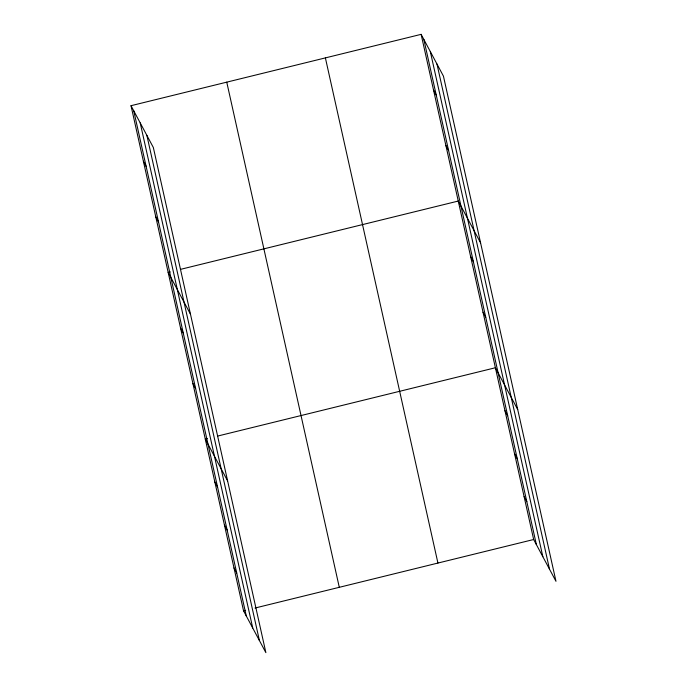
<?xml version="1.0" encoding="UTF-8"?>
<svg xmlns="http://www.w3.org/2000/svg" width="687" height="687" viewBox="0 0 687 687"><rect width="100%" height="100%" fill="white"/><g stroke="black" fill="none" stroke-linecap="round" stroke-linejoin="round"><path stroke-width="1.03" d="M131.019 105.695L153.338 147.49L265.878 652.65L243.559 610.855L131.019 105.695L421.122 34.35L443.441 76.145L555.981 581.305L533.662 539.51L421.122 34.35M170.239 271.889L168.16 272.395L190.471 314.191M180.647 269.33L458.263 201.051L480.582 242.846M207.38 438.589L205.293 439.096L227.612 480.9M217.779 436.03L495.404 367.751L517.715 409.555M243.559 610.855L245.637 610.339M255.006 608.038L533.662 539.51M433.506 89.92L436.219 95.012M445.88 145.481L448.602 150.573M470.638 256.62L473.36 261.713M483.021 312.19L485.743 317.282M504.962 410.689L507.684 415.781M514.529 453.635L517.251 458.718M524.095 496.572L526.817 501.665M143.394 161.265L146.116 166.357M155.777 216.834L158.499 221.918M180.535 327.965L183.257 333.058M192.918 383.535L195.632 388.627M214.859 482.042L217.581 487.126M224.426 524.98L227.148 530.072M233.992 567.917L236.714 573.01M436.975 64.037L549.514 569.188M430.311 51.551L542.85 556.71M423.845 39.442L536.384 544.602M325.389 57.897L437.928 563.048M226.753 82.148L339.292 587.308M146.872 135.382L259.411 640.533M140.208 122.904L252.747 628.055M133.742 110.787L246.281 615.947"/></g></svg>
